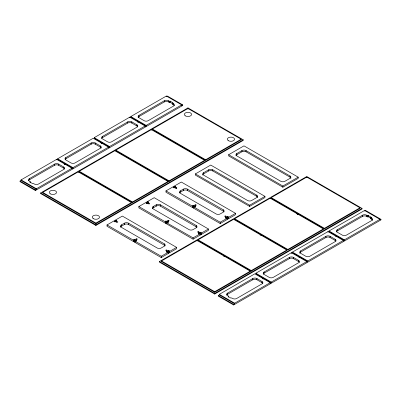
<?xml version="1.0" encoding="UTF-8"?>
<svg xmlns="http://www.w3.org/2000/svg" width="401" height="401" viewBox="0 0 401 401"><rect width="100%" height="100%" fill="white"/><g stroke="black" fill="none" stroke-linecap="round" stroke-linejoin="round"><path stroke-width="0.6" d="M172.62 102.892L173.518 103.704A2.892 1.669 0 0 1 173.518 106.064L148.195 120.686A2.892 1.669 0 0 1 144.099 120.686L138.987 117.729A2.892 1.669 0 0 1 138.987 115.368L164.31 100.746A2.892 1.669 0 0 1 168.4 100.746L169.412 101.313L170.064 101.117L172.876 102.741L172.62 104.365L173.518 104.882A2.892 1.669 0 0 1 174.265 105.633M172.62 104.07L172.62 104.365M167.352 252.274L167.352 251.387L166.766 251.998L167.989 251.758L168.5 252.054L168.5 253.382L161.237 257.577L134.535 242.159L134.535 240.831L135.047 240.535L136.27 240.775L135.688 240.164L135.688 241.051M199.197 233.888L199.197 233.001L198.61 233.613L199.833 233.372L200.345 233.668L200.345 234.996L193.081 239.191L166.38 223.773L166.38 222.445L166.891 222.149L168.114 222.39L167.533 221.778L167.533 222.665M226.309 218.234L226.309 217.347L225.723 217.959L226.946 217.718L227.457 218.014L227.457 219.342L220.194 223.537L193.493 208.119L193.493 206.791L194.004 206.495L195.227 206.736L194.64 206.124L194.64 207.011M371.1 217.187L370.77 217.563L371.742 218.149A2.892 1.669 0 0 1 371.742 220.51L346.419 235.126A2.892 1.669 0 0 1 342.329 235.126L337.211 232.174A2.892 1.669 0 0 1 337.211 229.813L362.534 215.192A2.892 1.669 0 0 1 366.624 215.192L367.637 215.753L368.288 215.563L371.1 217.187L371.1 218.37L370.745 218.69L371.742 219.327A2.892 1.669 0 0 1 372.564 220.289M21.073 180.49L21.073 179.899L56.626 159.372L71.974 168.235L71.974 168.826L72.997 168.235L72.997 167.643L108.551 147.117L108.551 147.708L109.573 147.117L109.573 146.525L145.127 125.999L145.127 126.591L146.149 125.999L146.149 125.408L181.698 104.882L181.698 105.473L182.726 104.882L182.726 105.473L35.398 190.53L20.05 181.673L20.05 181.082L21.073 180.49L36.421 189.352L36.421 188.761L71.974 168.235M72.997 168.235L57.649 159.372L57.649 158.781L93.202 138.255L108.551 147.117M109.573 147.117L94.225 138.255L94.225 137.668L129.779 117.142L145.127 125.999M146.149 125.999L130.801 117.142L130.801 116.551L166.355 96.024L181.698 104.882M130.801 117.142L129.779 117.729L129.779 117.142M29.258 178.721L54.581 164.099A2.892 1.669 0 0 1 58.671 164.099L63.789 167.052A2.892 1.669 0 0 1 63.789 169.417L38.466 184.034A2.892 1.669 0 0 1 34.376 184.034L33.363 183.473L32.712 183.663L29.9 182.039L30.23 181.668L29.258 181.082A2.892 1.669 0 0 1 29.258 178.721L29.258 179.899A2.892 1.669 0 0 0 28.511 180.65M65.834 157.603L91.157 142.982A2.892 1.669 0 0 1 95.248 142.982L100.365 145.934A2.892 1.669 0 0 1 100.365 148.3L75.042 162.916A2.892 1.669 0 0 1 70.952 162.916L65.834 159.964A2.892 1.669 0 0 1 65.834 157.603L65.834 158.781A2.892 1.669 0 0 0 65.208 159.327M102.41 136.485L127.734 121.864A2.892 1.669 0 0 1 131.824 121.864L136.941 124.816A2.892 1.669 0 0 1 136.941 127.182L111.618 141.799A2.892 1.669 0 0 1 107.523 141.799L102.41 138.846A2.892 1.669 0 0 1 102.41 136.485L102.41 137.668A2.892 1.669 0 0 0 101.659 138.415M29.258 179.899L54.581 165.282A2.892 1.669 0 0 1 58.671 165.282L63.789 168.235A2.892 1.669 0 0 1 64.536 168.981M65.834 158.781L91.157 144.165A2.892 1.669 0 0 1 95.248 144.165L100.365 147.117A2.892 1.669 0 0 1 101.187 148.079M102.41 137.668L127.734 123.047A2.892 1.669 0 0 1 131.824 123.047L136.941 125.999A2.892 1.669 0 0 1 137.764 126.962M138.139 117.729A2.892 1.669 0 0 1 138.987 116.551L164.31 101.929A2.892 1.669 0 0 1 168.4 101.929L169.412 102.491L170.064 102.3L172.405 103.653M20.05 181.082L35.398 189.944L36.421 189.352M40.641 192.971L187.969 107.909L243.217 139.809L243.217 140.4L95.889 225.457L40.641 193.558L40.641 192.971L95.889 224.866L243.217 139.809M42.686 192.38L78.24 171.854L131.443 202.565L131.443 203.157L95.889 223.683L42.686 192.971L42.686 192.38L95.889 223.091L131.443 202.565M79.263 171.262L114.816 150.736L168.014 181.452L168.014 182.039L132.465 202.565L79.263 171.854L79.263 171.262L132.465 201.979L168.014 181.452M115.839 150.144L151.393 129.618L204.59 160.335L204.59 160.926L169.042 181.452L115.839 150.736L115.839 150.144L169.042 180.861L204.59 160.335M152.415 129.027L187.969 108.501L241.166 139.217L241.166 139.809L205.618 160.335L152.415 129.618L152.415 129.027L205.618 159.743L241.166 139.217M135.688 240.164L137.092 239.352A0.576 0.336 0 0 0 137.092 238.881A0.576 0.336 0 0 0 136.275 238.881L134.866 239.693L133.643 239.452L134.23 240.059L134.23 241.392L133.718 241.688L107.012 226.269L107.012 224.941L114.28 220.745L114.791 221.041L114.791 221.928M115.097 221.603L115.097 220.274L122.36 216.079L176.585 247.387L176.585 248.715L169.322 252.911L168.811 252.615L168.811 251.282L169.392 250.675L168.169 250.916L166.761 250.104A0.576 0.336 0 0 0 165.944 250.104A0.576 0.336 0 0 0 165.944 250.575L167.352 251.387M167.533 221.778L168.936 220.966A0.576 0.336 0 0 0 168.936 220.495A0.576 0.336 0 0 0 168.119 220.495L166.711 221.307L165.488 221.066L166.074 221.678L166.074 223.006L165.563 223.302L138.856 207.883L138.856 206.555L146.124 202.36L146.636 202.655L146.636 203.543M148.164 203.152L147.453 203.513L146.941 203.217L146.941 201.888L154.205 197.693L208.43 229.001L208.43 230.329L201.167 234.525L200.655 234.229L200.655 232.901L201.237 232.289L200.014 232.53L198.605 231.718A0.576 0.336 0 0 0 197.788 231.718A0.576 0.336 0 0 0 197.788 232.189L199.197 233.001M194.64 206.124L196.049 205.312A0.576 0.336 0 0 0 196.049 204.841A0.576 0.336 0 0 0 195.232 204.841L193.823 205.653L192.6 205.412L193.187 206.024L193.187 207.352L192.675 207.648L165.969 192.229L165.969 190.901L173.232 186.706L173.748 187.001L173.748 187.889M174.054 187.563L174.054 186.234L181.317 182.039L235.542 213.347L235.542 214.675L228.279 218.871L227.768 218.575L227.768 217.247L228.349 216.635L227.126 216.876L225.718 216.064A0.576 0.336 0 0 0 224.901 216.064A0.576 0.336 0 0 0 224.901 216.535L226.309 217.347M195.382 173.919L210.731 165.057L264.956 196.365L264.956 197.548L249.607 206.405L195.382 175.102L195.382 173.919L249.607 205.227L264.956 196.365M228.635 154.721L243.983 145.864L298.209 177.167L298.209 178.35L282.86 187.212L228.635 155.904L228.635 154.721L282.86 186.029L298.209 177.167M114.791 221.041L114.205 221.653L115.428 221.412L116.836 222.224A0.576 0.336 0 0 0 117.653 222.224A0.576 0.336 0 0 0 117.653 221.748L116.245 220.936L116.245 222.264M115.097 220.274L115.608 220.57L116.831 220.329L116.245 220.936M146.636 202.655L146.049 203.267L147.272 203.026L148.681 203.838A0.576 0.336 0 0 0 149.498 203.838A0.576 0.336 0 0 0 149.498 203.367L148.089 202.55L148.089 203.883M146.941 201.888L147.453 202.184L148.676 201.944L148.089 202.55M173.748 187.001L173.162 187.613L174.385 187.372L175.793 188.184A0.576 0.336 0 0 0 176.61 188.184A0.576 0.336 0 0 0 176.61 187.713L175.202 186.901L175.202 188.229M174.054 186.234L174.565 186.53L175.788 186.29L175.202 186.901M116.44 221.527L115.608 221.898L115.608 220.57M175.397 187.488L174.565 187.858L174.565 186.53M203.568 172.736L208.685 169.783A2.892 1.669 0 0 1 212.776 169.783L256.77 195.182A2.892 1.669 0 0 1 256.77 197.548L251.658 200.5A2.892 1.669 0 0 1 247.562 200.5L203.568 175.102A2.892 1.669 0 0 1 203.568 172.736L203.568 173.919A2.892 1.669 0 0 0 202.721 175.102M236.821 153.543L241.933 150.586A2.892 1.669 0 0 1 246.029 150.586L290.023 175.989A2.892 1.669 0 0 1 290.023 178.35L284.905 181.302A2.892 1.669 0 0 1 280.815 181.302L236.821 155.904A2.892 1.669 0 0 1 236.821 153.543L236.821 154.721A2.892 1.669 0 0 0 235.999 155.683M203.568 173.919L208.685 170.966A2.892 1.669 0 0 1 212.776 170.966L256.77 196.365A2.892 1.669 0 0 1 257.617 197.548M236.821 154.721L241.933 151.768A2.892 1.669 0 0 1 246.029 151.768L290.023 177.167A2.892 1.669 0 0 1 290.87 178.35M121.338 224.941L124.405 223.167A2.892 1.669 0 0 1 128.5 223.167L164.31 243.843A2.892 1.669 0 0 1 164.31 246.204L161.237 247.978A2.892 1.669 0 0 1 157.147 247.978L121.338 227.302A2.892 1.669 0 0 1 121.338 224.941L121.338 226.269A2.892 1.669 0 0 0 120.516 227.232M153.182 206.555L156.25 204.781A2.892 1.669 0 0 1 160.345 204.781L196.154 225.457A2.892 1.669 0 0 1 196.154 227.818L193.081 229.593A2.892 1.669 0 0 1 188.991 229.593L153.182 208.916A2.892 1.669 0 0 1 153.182 206.555L153.182 207.883A2.892 1.669 0 0 0 152.43 208.63M180.295 190.901L183.362 189.132A2.892 1.669 0 0 1 187.457 189.132L223.262 209.803A2.892 1.669 0 0 1 223.262 212.164L220.194 213.939A2.892 1.669 0 0 1 216.104 213.939L180.295 193.262A2.892 1.669 0 0 1 180.295 190.901L180.295 192.229A2.892 1.669 0 0 0 179.543 192.981M121.338 226.269L124.405 224.495A2.892 1.669 0 0 1 128.5 224.495L164.31 245.171A2.892 1.669 0 0 1 165.057 245.918M153.182 207.883L156.25 206.114A2.892 1.669 0 0 1 160.345 206.114L196.154 226.786A2.892 1.669 0 0 1 196.901 227.532M180.295 192.229L183.362 190.46A2.892 1.669 0 0 1 187.457 190.46L223.262 211.132A2.892 1.669 0 0 1 224.014 211.883M107.012 224.941L133.718 240.354L134.23 240.059M138.856 206.555L165.563 221.974L166.074 221.678M165.969 190.901L192.675 206.32L193.187 206.024M135.338 240.75L136.275 240.209L136.275 238.881M194.295 206.71L195.232 206.169M134.535 242.159L135.047 241.863L135.558 242.159M166.38 223.773L166.891 223.477M193.493 208.119L194.004 207.823M134.155 240.66L161.237 256.244L169.001 251.873M168.811 251.282L169.322 251.577L176.585 247.387M165.763 222.274L193.081 237.863L200.731 233.497M200.655 232.901L201.167 233.197L208.43 229.001M193.112 206.62L220.194 222.209L227.958 217.833M227.768 217.247L228.279 217.542L235.542 213.347M168.811 252.615L169.322 252.319M200.655 234.229L201.167 233.933M227.768 218.575L228.279 218.279M159.448 261.562L306.775 176.505L362.023 208.4L362.023 208.991L214.695 294.048L159.448 262.154L159.448 261.562L214.695 293.457L362.023 208.4M161.493 260.971L197.046 240.445L250.249 271.161L250.249 271.753L214.695 292.279L161.493 261.562L161.493 260.971L214.695 291.687L250.249 271.161M198.069 239.853L233.623 219.327L286.825 250.044L286.825 250.635L251.272 271.161L198.069 240.445L198.069 239.853L251.272 270.57L286.825 250.044M234.645 218.735L270.199 198.209L323.401 228.926L323.401 229.517L287.848 250.044L234.645 219.327L234.645 218.735L287.848 249.452L323.401 228.926M271.221 197.623L306.775 177.097L359.978 207.808L359.978 208.4L324.424 228.926L271.221 198.209L271.221 197.623L324.424 228.334L359.978 207.808M219.302 294.935L219.302 294.344L254.851 273.818L270.199 282.68L270.199 283.271L271.221 282.68L271.221 282.088L306.775 261.562L306.775 262.154L307.798 261.562L307.798 260.971L343.351 240.445L343.351 241.036L344.374 240.445L344.374 239.853L379.927 219.327L379.927 219.918L380.95 219.327L380.95 219.918L233.623 304.976L218.274 296.118L218.274 295.527L219.302 294.935L234.645 303.798L234.645 303.206L270.199 282.68M271.221 282.68L255.873 273.818L255.873 273.226L291.427 252.7L306.775 261.562M307.798 261.562L292.449 252.7L292.449 252.109L328.003 231.583L343.351 240.445M344.374 240.445L329.026 231.583L329.026 230.996L364.579 210.47L379.927 219.327M292.449 252.7L291.427 253.292L291.427 252.7M364.579 211.056L365.602 210.47L380.95 219.327M227.482 293.161L252.805 278.545A2.892 1.669 0 0 1 256.901 278.545L262.013 281.497A2.892 1.669 0 0 1 262.013 283.858L236.69 298.479A2.892 1.669 0 0 1 232.6 298.479L231.588 297.918L230.936 298.108L228.124 296.484L228.46 296.108L227.482 295.527A2.892 1.669 0 0 1 227.482 293.161L227.482 294.344A2.892 1.669 0 0 0 226.735 295.096M264.058 272.048L289.382 257.427A2.892 1.669 0 0 1 293.477 257.427L298.59 260.379A2.892 1.669 0 0 1 298.59 262.745L273.266 277.362A2.892 1.669 0 0 1 269.176 277.362L264.058 274.409A2.892 1.669 0 0 1 264.058 272.048L264.058 273.226A2.892 1.669 0 0 0 263.236 274.189M300.635 250.931L325.958 236.309A2.892 1.669 0 0 1 330.048 236.309L335.166 239.262A2.892 1.669 0 0 1 335.166 241.628L309.843 256.244A2.892 1.669 0 0 1 305.752 256.244L300.635 253.292A2.892 1.669 0 0 1 300.635 250.931L300.635 252.109A2.892 1.669 0 0 0 299.788 253.292M227.482 294.344L252.805 279.728A2.892 1.669 0 0 1 256.901 279.728L262.013 282.68A2.892 1.669 0 0 1 262.835 283.642M264.058 273.226L289.382 258.61A2.892 1.669 0 0 1 293.477 258.61L298.59 261.562A2.892 1.669 0 0 1 299.341 262.309M300.635 252.109L325.958 237.492A2.892 1.669 0 0 1 330.048 237.492L335.166 240.445A2.892 1.669 0 0 1 335.913 241.191M336.389 231.958A2.892 1.669 0 0 1 337.211 230.996L362.534 216.375A2.892 1.669 0 0 1 366.624 216.375L367.637 216.936L368.288 216.746L371.1 218.37M218.274 295.527L233.623 304.384L234.645 303.798M182.726 104.882L167.377 96.024L167.377 96.616M130.801 116.551L146.149 125.408M329.026 230.996L344.374 239.853M94.225 137.668L109.573 146.525M292.449 252.109L307.798 260.971M225.598 217.342A0.576 0.336 0 0 1 225.718 217.392L226.655 217.933M226.946 219.046L227.457 219.342M192.675 207.056L193.187 207.352M199.833 234.7L200.345 234.996M57.649 158.781L72.997 167.643M255.873 273.226L271.221 282.088M165.563 222.71L166.074 223.006M167.989 253.086L168.5 253.382M133.718 241.096L134.23 241.392M21.073 179.899L36.421 188.761M219.302 294.344L234.645 303.206M228.38 296.043L228.38 297.226M371.742 218.149L371.742 219.327M370.845 217.332L370.845 218.811M368.288 215.563L368.288 216.746M368.033 215.708L368.033 216.891M367.522 215.708L367.522 216.891M366.624 215.192L366.624 216.375M362.534 215.192L362.534 216.375M337.211 229.813L337.211 230.996M335.166 239.262L335.166 240.445M330.048 236.309L330.048 237.492M328.003 231.583L328.003 232.174M325.958 236.309L325.958 237.492M324.424 228.334L324.424 228.926M306.775 177.097L306.775 177.683M298.59 260.379L298.59 261.562M293.477 257.427L293.477 258.61M290.023 175.989L290.023 177.167M289.382 257.427L289.382 258.61M287.848 249.452L287.848 250.044M282.86 186.029L282.86 187.212M270.199 198.209L270.199 198.801M262.013 281.497L262.013 282.68M256.901 278.545L256.901 279.728M256.77 195.182L256.77 196.365M252.805 278.545L252.805 279.728M251.272 270.57L251.272 271.161M249.607 205.227L249.607 206.405M246.029 150.586L246.029 151.768M241.933 150.586L241.933 151.768M233.623 304.384L233.623 304.976M228.279 217.542L228.279 218.871M227.638 216.58L227.638 217.908M227.126 216.876L227.126 217.763M225.798 217.643L225.798 218.53M225.718 216.064L225.718 217.392M223.262 209.803L223.262 211.132M220.194 222.209L220.194 223.537M214.695 291.687L214.695 292.279M214.695 293.457L214.695 294.048M212.776 169.783L212.776 170.966M208.685 169.783L208.685 170.966M205.618 159.743L205.618 160.335M201.167 233.197L201.167 234.525M200.525 232.234L200.525 233.562M200.014 232.53L200.014 233.858M198.685 233.297L198.685 234.184M198.605 231.718L198.605 232.605M197.046 240.445L197.046 241.036M196.154 225.457L196.154 226.786M195.232 204.841L195.232 205.728M195.157 206.42L195.157 207.307M193.823 205.653L193.823 206.981M193.312 205.357L193.312 206.685M193.081 237.863L193.081 239.191M192.675 206.32L192.675 207.648M187.969 107.909L187.969 109.092M187.457 189.132L187.457 190.46M183.362 189.132L183.362 190.46M176.61 187.713L176.61 188.595M175.077 186.234L175.077 187.563M173.518 103.704L173.518 104.882M170.064 101.117L170.064 102.3M169.808 101.268L169.808 102.445M169.322 251.577L169.322 252.911M169.297 101.268L169.297 102.445M169.042 180.861L169.042 181.452M168.681 250.62L168.681 251.948M168.4 100.746L168.4 101.929M168.169 250.916L168.169 252.244M168.119 220.495L168.119 221.823A0.576 0.336 0 0 1 168.24 221.773M168.044 222.074L168.044 222.961M166.841 251.683L166.841 252.57M166.761 250.104L166.761 251.432M166.711 221.307L166.711 222.194M166.355 96.024L166.355 96.616M166.199 221.011L166.199 222.339M165.563 221.974L165.563 223.302M164.31 100.746L164.31 101.929M164.31 243.843L164.31 245.171M161.237 256.244L161.237 257.577M160.345 204.781L160.345 206.114M156.25 204.781L156.25 206.114M151.393 129.618L151.393 130.21M147.964 201.888L147.964 203.217M147.453 202.184L147.453 203.513M138.987 115.368L138.987 116.551M136.941 124.816L136.941 125.999M136.2 240.46L136.2 241.347M134.866 239.693L134.866 241.021M134.355 239.397L134.355 240.725M133.718 240.354L133.718 241.688M132.465 201.979L132.465 202.565M131.824 121.864L131.824 123.047M128.5 223.167L128.5 224.495M127.734 121.864L127.734 123.047M124.405 223.167L124.405 224.495M116.12 220.274L116.12 221.603M100.365 145.934L100.365 147.117M95.889 223.091L95.889 223.683M95.889 224.866L95.889 225.457M95.248 142.982L95.248 144.165M91.157 142.982L91.157 144.165M78.24 171.854L78.24 172.44M63.789 167.052L63.789 168.235M58.671 164.099L58.671 165.282M56.626 159.372L56.626 159.964M54.581 164.099L54.581 165.282M35.398 189.944L35.398 190.53M30.155 181.598L30.155 182.781M296.75 213.949A0.576 0.336 0 0 1 297.211 213.538A0.576 0.336 0 0 1 297.888 213.833A0.576 0.336 0 0 1 297.311 214.199M260.324 235.217A0.576 0.336 0 0 1 260.404 234.705A0.576 0.336 0 0 1 261.262 234.841A0.576 0.336 0 0 1 260.886 235.302M223.603 256.013A0.576 0.336 0 0 1 224.309 255.778A0.576 0.336 0 0 1 224.72 256.184A0.576 0.336 0 0 1 224.009 256.419M224.009 256.364A0.576 0.336 0 0 1 224.57 256.455M297.311 214.119A0.576 0.336 0 0 1 297.868 214.37M335.632 236.395A0.576 0.336 0 0 1 336.073 235.983A0.576 0.336 0 0 1 336.76 236.264A0.576 0.336 0 0 1 336.238 236.645M262.46 278.515A0.576 0.336 0 0 1 263.121 278.214A0.576 0.336 0 0 1 263.602 278.61A0.576 0.336 0 0 1 262.886 278.865M299.206 257.663A0.576 0.336 0 0 1 299.281 257.151A0.576 0.336 0 0 1 300.138 257.287A0.576 0.336 0 0 1 299.763 257.748M262.886 278.81A0.576 0.336 0 0 1 263.447 278.901M336.238 236.57A0.576 0.336 0 0 1 336.75 236.816M64.25 164.184A0.576 0.336 0 0 1 64.726 163.768A0.576 0.336 0 0 1 65.388 164.089A0.576 0.336 0 0 1 64.761 164.43M137.553 122.099A0.576 0.336 0 0 1 137.633 121.593A0.576 0.336 0 0 1 138.485 121.724A0.576 0.336 0 0 1 138.114 122.19M100.811 142.951A0.576 0.336 0 0 1 101.473 142.651A0.576 0.336 0 0 1 101.954 143.052A0.576 0.336 0 0 1 101.237 143.307M101.237 143.252A0.576 0.336 0 0 1 101.794 143.337M64.761 164.355A0.576 0.336 0 0 1 65.368 164.605M50.441 193.899A3.619 2.09 0 0 0 56.441 192.856A3.619 2.09 0 0 0 51.869 190.38A3.619 2.09 0 0 0 50.441 193.899M93.343 218.67A3.619 2.09 0 0 0 99.388 217.718A3.619 2.09 0 0 0 94.932 215.172A3.619 2.09 0 0 0 93.343 218.67M185.422 115.894A3.619 2.09 0 0 0 191.467 114.937A3.619 2.09 0 0 0 187.011 112.395A3.619 2.09 0 0 0 185.422 115.894M228.42 140.716A3.619 2.09 0 0 0 234.445 139.723A3.619 2.09 0 0 0 229.943 137.207A3.619 2.09 0 0 0 228.42 140.716"/></g></svg>
